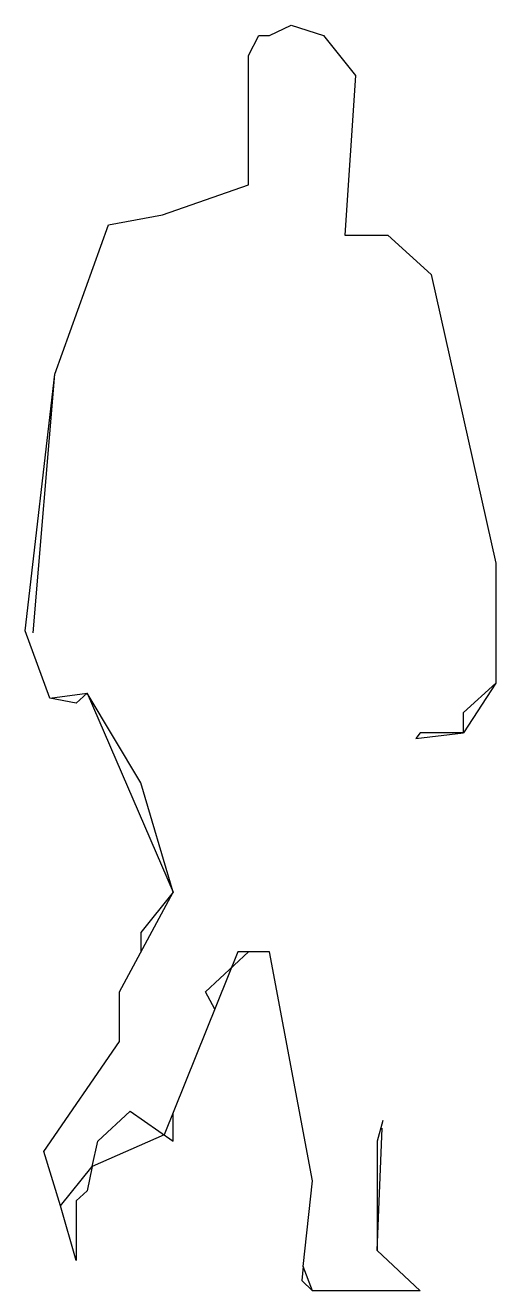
# Model space of a CAD drawing. Extents: x -1623 to -968, y 4002 to 5764.
import ezdxf

# ---------------------------------------------------------------- set-up
doc = ezdxf.new("R2010")
doc.units = 0
doc.header["$LTSCALE"] = 50
doc.layers.get('0').update_dxf_attribs({"linetype": 'CONTINUOUS'})

msp = doc.modelspace()

# ---------------------------------------------------------------- linework, layer by layer
at = {"color": 0, "linetype": 'CONTINUOUS'}
for points in [[(-1581.735741, 5278.285962), (-1506.735741, 5486.285962), (-1431.735741, 5500.285962), (-1311.735741, 5542.285962), (-1311.735741, 5722.285962), (-1297.735741, 5750.285962), (-1282.735741, 5750.285962), (-1252.735741, 5764.285962)], [(-1297.735741, 5750.285962), (-1282.735741, 5750.285962), (-1252.735741, 5764.285962), (-1207.735741, 5750.285962), (-1162.735741, 5694.285962), (-1177.735741, 5472.285962), (-1117.735741, 5472.285962), (-1057.735741, 5417.285962), (-967.735741, 5015.285962), (-967.735741, 4848.285962), (-1012.735741, 4779.285962), (-1012.735741, 4807.285962), (-967.735741, 4848.285962)], [(-1588.735741, 4827.285962), (-1622.735741, 4921.285962), (-1581.735741, 5278.285962)], [(-1611.735741, 4918.285962), (-1581.735741, 5278.285962)], [(-1536.735741, 4834.285962), (-1551.735741, 4820.285962), (-1588.735741, 4827.285962), (-1536.735741, 4834.285962)], [(-1416.735741, 4557.285962), (-1461.735741, 4709.285962), (-1536.735741, 4834.285962), (-1416.735741, 4557.285962)], [(-1012.735741, 4779.285962), (-1072.735741, 4779.285962), (-1078.735741, 4771.285962), (-1012.735741, 4779.285962)], [(-1573.735741, 4120.285962), (-1596.735741, 4196.285962), (-1491.735741, 4349.285962), (-1491.735741, 4418.285962), (-1416.735741, 4557.285962), (-1461.735741, 4501.285962), (-1461.735741, 4474.285962)], [(-1235.628999, 4035.808434), (-1222.735741, 4155.285962), (-1282.735741, 4474.285962), (-1326.735741, 4474.285962), (-1429.375813, 4219.134012), (-1529.735741, 4175.285962), (-1521.735741, 4210.285962), (-1476.735741, 4252.285962), (-1416.735741, 4210.285962), (-1416.735741, 4248.916099)], [(-1358.900743, 4394.327298), (-1371.735741, 4418.285962), (-1311.735741, 4474.285962)], [(-1124.946465, 4239.365924), (-1132.735741, 4210.285962), (-1132.735741, 4058.285962), (-1132.735741, 4058.285962), (-1125.647976, 4228.632254)], [(-1529.735741, 4175.285962), (-1536.735741, 4141.285962), (-1551.735741, 4127.285962), (-1551.735741, 4044.285962), (-1573.735741, 4120.285962), (-1529.735741, 4175.285962)], [(-1132.735741, 4058.285962), (-1072.735741, 4002.285962), (-1222.735741, 4002.285962), (-1235.628999, 4035.808434), (-1237.735741, 4016.285962), (-1222.735741, 4002.285962)]]:
    msp.add_lwpolyline(points, dxfattribs=at)

doc.saveas('drawing.dxf')
